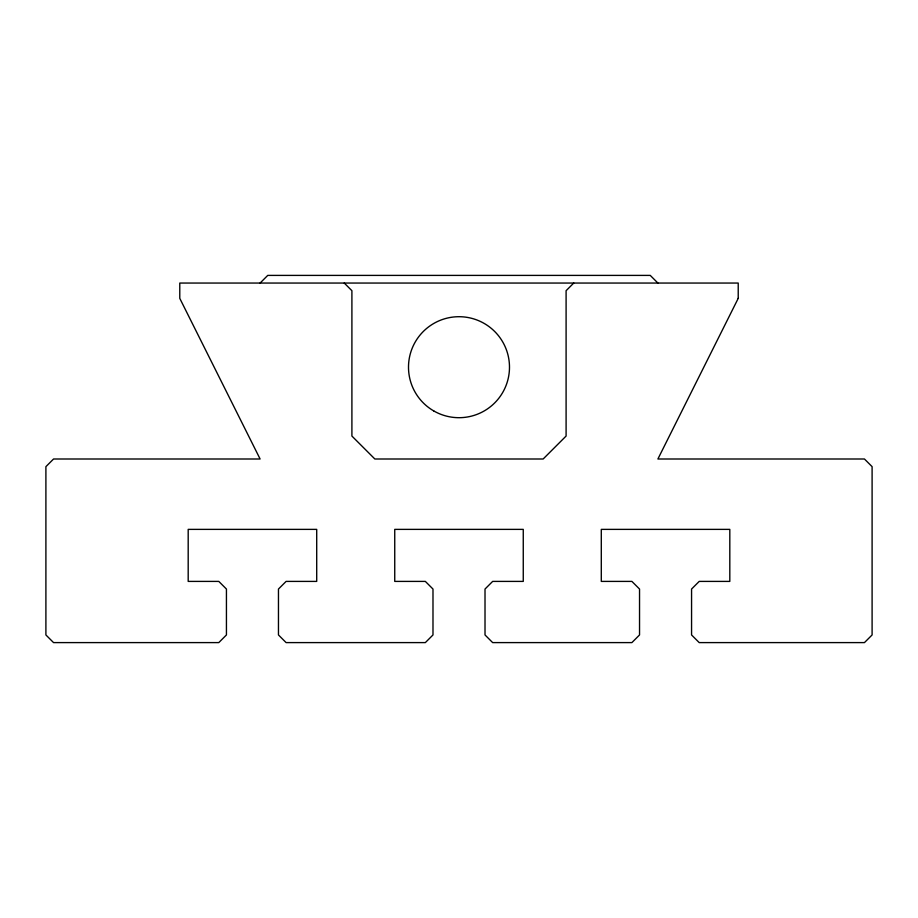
<?xml version="1.0" encoding="UTF-8"?>
<svg xmlns="http://www.w3.org/2000/svg" width="918" height="918" viewBox="0 0 918 918"><rect width="100%" height="100%" fill="white"/><g stroke="black" fill="none" stroke-linecap="round" stroke-linejoin="round"><path stroke-width="1.38" d="M260.104 283.054L267.746 275.4L650.254 275.4L657.896 283.054M573.75 283.054L566.096 290.696L566.096 436.05L543.146 459L374.854 459L351.904 436.05L351.904 290.696L344.25 283.054M738.221 298.35L657.896 459L864.446 459L872.1 466.654L872.1 634.946L864.446 642.6L699.206 642.6L691.564 634.946L691.564 589.046L699.206 581.404L729.81 581.404L729.81 529.376L601.29 529.376L601.29 581.404L631.894 581.404L639.536 589.046L639.536 634.946L631.894 642.6L492.656 642.6L485.014 634.946L485.014 589.046L492.656 581.404L523.26 581.404L523.26 529.376L394.74 529.376L394.74 581.404L425.344 581.404L432.986 589.046L432.986 634.946L425.344 642.6L286.106 642.6L278.464 634.946L278.464 589.046L286.106 581.404L316.71 581.404L316.71 529.376L188.19 529.376L188.19 581.404L218.794 581.404L226.436 589.046L226.436 634.946L218.794 642.6L53.554 642.6L45.9 634.946L45.9 466.654L53.554 459L260.104 459L179.779 298.35L179.779 283.054L738.221 283.054L738.221 298.35M433.755 410.931A50.49 50.49 0 0 0 509.49 367.2A50.49 50.49 0 0 0 433.755 323.469A50.49 50.49 0 0 0 433.755 410.931"/></g></svg>
